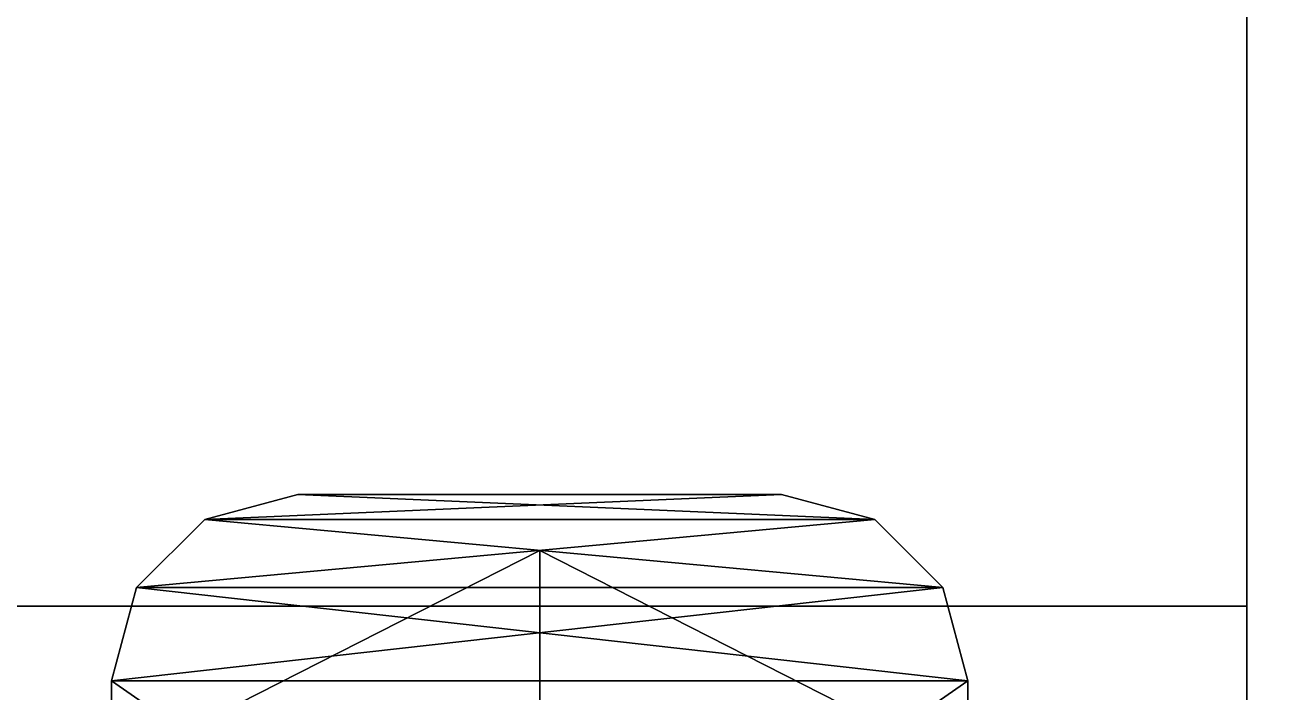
# Model space of a CAD drawing. Extents: x 0 to 4956, y -4930 to 0.
# Drawn here: x 559.17 to 592.65, y -962.31 to -944.38 of the extents above; entities that cross this region are included whole.
import ezdxf

# ---------------------------------------------------------------- set-up
doc = ezdxf.new("R2010")
doc.units = 0
for name, color, linetype in [('LAYER0', 7, 'CONTINUOUS'), ('LAYER151', 7, 'CONTINUOUS'), ('LAYER160', 7, 'CONTINUOUS'), ('LAYER172', 7, 'CONTINUOUS'), ('LAYER174', 7, 'CONTINUOUS'), ('LAYER179', 7, 'CONTINUOUS'), ('LAYER272', 7, 'CONTINUOUS'), ('LAYER277', 7, 'CONTINUOUS'), ('LAYER286', 7, 'CONTINUOUS'), ('LAYER291', 7, 'CONTINUOUS'), ('LAYER300', 7, 'CONTINUOUS'), ('LAYER305', 7, 'CONTINUOUS'), ('LAYER641', 7, 'CONTINUOUS'), ('LAYER642', 7, 'CONTINUOUS')]:
    doc.layers.add(name, color=color, linetype=linetype)

msp = doc.modelspace()

# ---------------------------------------------------------------- linework, layer by layer
at = {"layer": 'LAYER0', "invisible_edges": 1}
for points in [[(4956, 0), (0, -4930), (0, 0), (4956, 0)], [(4956, -4930, 5), (0, 0, 5), (0, -4930, 5), (4956, -4930, 5)], [(0, 0, 5), (4956, -4930, 5), (4956, 0, 5), (0, 0, 5)], [(0, -4930), (4956, 0), (4956, -4930), (0, -4930)]]:
    msp.add_3dface(points, dxfattribs=at)
at = {"layer": 'LAYER151', "invisible_edges": 1}
for points in [[(120, -588, 85), (670, -978, 85), (120, -978, 85), (120, -588, 85)], [(670, -978, 85), (120, -588, 85), (670, -588, 85), (670, -978, 85)], [(670, -588, 103), (120, -978, 103), (670, -978, 103), (670, -588, 103)], [(120, -978, 103), (670, -588, 103), (120, -588, 103), (120, -978, 103)]]:
    msp.add_3dface(points, dxfattribs=at)
at = {"layer": 'LAYER160', "invisible_edges": 1}
for points in [[(120, -978, 2544), (670, -588, 2544), (120, -588, 2544), (120, -978, 2544)], [(670, -588, 2544), (120, -978, 2544), (670, -978, 2544), (670, -588, 2544)], [(670, -978, 2526), (120, -588, 2526), (670, -588, 2526), (670, -978, 2526)], [(120, -588, 2526), (670, -978, 2526), (120, -978, 2526), (120, -588, 2526)]]:
    msp.add_3dface(points, dxfattribs=at)
at = {"layer": 'LAYER172', "invisible_edges": 1}
for points in [[(144.6, -978, 1989), (610, -588, 1989), (144.6, -588, 1989), (144.6, -978, 1989)], [(610, -588, 1989), (144.6, -978, 1989), (610, -978, 1989), (610, -588, 1989)], [(610, -978, 1971), (144.6, -588, 1971), (610, -588, 1971), (610, -978, 1971)], [(144.6, -588, 1971), (610, -978, 1971), (144.6, -978, 1971), (144.6, -588, 1971)]]:
    msp.add_3dface(points, dxfattribs=at)
at = {"layer": 'LAYER174', "invisible_edges": 1}
for points in [[(144.6, -978, 871), (610, -588, 871), (144.6, -588, 871), (144.6, -978, 871)], [(610, -588, 871), (144.6, -978, 871), (610, -978, 871), (610, -588, 871)], [(610, -978, 853), (144.6, -588, 853), (610, -588, 853), (610, -978, 853)], [(144.6, -588, 853), (610, -978, 853), (144.6, -978, 853), (144.6, -588, 853)]]:
    msp.add_3dface(points, dxfattribs=at)
at = {"layer": 'LAYER179'}
for points in [[(566.5, -957, 851.01), (564, -957.6699, 853), (566.5, -957, 853), (566.5, -957, 851.01)], [(564, -957.6699, 851.01), (564, -957.6699, 853), (566.5, -957, 851.01), (564, -957.6699, 851.01)], [(579.5, -957, 851.01), (564, -957.6699, 851.01), (566.5, -957, 851.01), (579.5, -957, 851.01)], [(582, -957.6699, 851.01), (564, -957.6699, 851.01), (579.5, -957, 851.01), (582, -957.6699, 851.01)], [(564, -957.6699, 853), (582, -957.6699, 853), (566.5, -957, 853), (564, -957.6699, 853)], [(579.5, -957, 851.01), (564, -957.6699, 851.01), (582, -957.6699, 851.01), (579.5, -957, 851.01)], [(566.5, -957, 851.01), (564, -957.6699, 851.01), (579.5, -957, 851.01), (566.5, -957, 851.01)], [(579.5, -957, 853), (564, -957.6699, 853), (582, -957.6699, 853), (579.5, -957, 853)], [(566.5, -957, 853), (564, -957.6699, 853), (579.5, -957, 853), (566.5, -957, 853)], [(564, -957.6699, 851.01), (566.5, -957, 853), (566.5, -957, 851.01), (564, -957.6699, 851.01)], [(564, -957.6699, 853), (566.5, -957, 853), (564, -957.6699, 851.01), (564, -957.6699, 853)], [(566.5, -957, 853), (579.5, -957, 851.01), (579.5, -957, 853), (566.5, -957, 853)], [(566.5, -957, 851.01), (579.5, -957, 851.01), (566.5, -957, 853), (566.5, -957, 851.01)], [(566.5, -957, 851.01), (579.5, -957, 853), (579.5, -957, 851.01), (566.5, -957, 851.01)], [(566.5, -957, 853), (579.5, -957, 853), (566.5, -957, 851.01), (566.5, -957, 853)], [(566.5, -957, 853), (582, -957.6699, 853), (579.5, -957, 853), (566.5, -957, 853)], [(579.5, -957, 853), (582, -957.6699, 851.01), (579.5, -957, 851.01), (579.5, -957, 853)], [(582, -957.6699, 853), (582, -957.6699, 851.01), (579.5, -957, 853), (582, -957.6699, 853)], [(582, -957.6699, 851.01), (579.5, -957, 853), (579.5, -957, 851.01), (582, -957.6699, 851.01)], [(582, -957.6699, 853), (579.5, -957, 853), (582, -957.6699, 851.01), (582, -957.6699, 853)], [(564, -957.6699, 851.01), (562.1699, -959.5, 853), (564, -957.6699, 853), (564, -957.6699, 851.01)], [(562.1699, -959.5, 851.01), (562.1699, -959.5, 853), (564, -957.6699, 851.01), (562.1699, -959.5, 851.01)], [(582, -957.6699, 851.01), (562.1699, -959.5, 851.01), (564, -957.6699, 851.01), (582, -957.6699, 851.01)], [(583.8301, -959.5, 851.01), (562.1699, -959.5, 851.01), (582, -957.6699, 851.01), (583.8301, -959.5, 851.01)], [(562.1699, -959.5, 853), (583.8301, -959.5, 853), (564, -957.6699, 853), (562.1699, -959.5, 853)], [(582, -957.6699, 851.01), (562.1699, -959.5, 851.01), (583.8301, -959.5, 851.01), (582, -957.6699, 851.01)], [(564, -957.6699, 851.01), (562.1699, -959.5, 851.01), (582, -957.6699, 851.01), (564, -957.6699, 851.01)], [(582, -957.6699, 853), (562.1699, -959.5, 853), (583.8301, -959.5, 853), (582, -957.6699, 853)], [(564, -957.6699, 853), (562.1699, -959.5, 853), (582, -957.6699, 853), (564, -957.6699, 853)], [(562.1699, -959.5, 851.01), (564, -957.6699, 853), (564, -957.6699, 851.01), (562.1699, -959.5, 851.01)], [(562.1699, -959.5, 853), (564, -957.6699, 853), (562.1699, -959.5, 851.01), (562.1699, -959.5, 853)], [(564, -957.6699, 853), (583.8301, -959.5, 853), (582, -957.6699, 853), (564, -957.6699, 853)], [(582, -957.6699, 853), (583.8301, -959.5, 851.01), (582, -957.6699, 851.01), (582, -957.6699, 853)], [(583.8301, -959.5, 853), (583.8301, -959.5, 851.01), (582, -957.6699, 853), (583.8301, -959.5, 853)], [(583.8301, -959.5, 851.01), (582, -957.6699, 853), (582, -957.6699, 851.01), (583.8301, -959.5, 851.01)], [(583.8301, -959.5, 853), (582, -957.6699, 853), (583.8301, -959.5, 851.01), (583.8301, -959.5, 853)], [(564.9165, -962.613, 867), (573, -965, 867), (573, -958.5, 867), (564.9165, -962.613, 867)], [(573, -958.5, 853), (564.9165, -962.613, 867), (573, -958.5, 867), (573, -958.5, 853)], [(564.9165, -962.613, 853), (564.9165, -962.613, 867), (573, -958.5, 853), (564.9165, -962.613, 853)], [(573, -958.5, 853), (564.9165, -962.613, 867), (564.9165, -962.613, 853), (573, -958.5, 853)], [(573, -958.5, 867), (564.9165, -962.613, 867), (573, -958.5, 853), (573, -958.5, 867)], [(564.9165, -962.613, 867), (573, -958.5, 867), (573, -965, 867), (564.9165, -962.613, 867)], [(573, -965, 867), (581.0835, -962.613, 867), (573, -958.5, 867), (573, -965, 867)], [(573, -958.5, 867), (581.0835, -962.613, 853), (573, -958.5, 853), (573, -958.5, 867)], [(581.0835, -962.613, 867), (581.0835, -962.613, 853), (573, -958.5, 867), (581.0835, -962.613, 867)], [(581.0835, -962.613, 853), (573, -958.5, 867), (573, -958.5, 853), (581.0835, -962.613, 853)], [(581.0835, -962.613, 867), (573, -958.5, 867), (581.0835, -962.613, 853), (581.0835, -962.613, 867)], [(581.0835, -962.613, 867), (573, -958.5, 867), (573, -965, 867), (581.0835, -962.613, 867)], [(562.1699, -959.5, 851.01), (561.5, -962, 853), (562.1699, -959.5, 853), (562.1699, -959.5, 851.01)], [(561.5, -962, 851.01), (561.5, -962, 853), (562.1699, -959.5, 851.01), (561.5, -962, 851.01)], [(561.5, -962, 851.01), (562.1699, -959.5, 851.01), (584.5, -962, 851.01), (561.5, -962, 851.01)], [(561.5, -962, 853), (584.5, -962, 853), (562.1699, -959.5, 853), (561.5, -962, 853)], [(583.8301, -959.5, 851.01), (561.5, -962, 851.01), (584.5, -962, 851.01), (583.8301, -959.5, 851.01)], [(562.1699, -959.5, 851.01), (561.5, -962, 851.01), (583.8301, -959.5, 851.01), (562.1699, -959.5, 851.01)], [(583.8301, -959.5, 853), (561.5, -962, 853), (584.5, -962, 853), (583.8301, -959.5, 853)], [(562.1699, -959.5, 853), (561.5, -962, 853), (583.8301, -959.5, 853), (562.1699, -959.5, 853)], [(561.5, -962, 851.01), (562.1699, -959.5, 853), (562.1699, -959.5, 851.01), (561.5, -962, 851.01)], [(561.5, -962, 853), (562.1699, -959.5, 853), (561.5, -962, 851.01), (561.5, -962, 853)], [(584.5, -962, 851.01), (562.1699, -959.5, 851.01), (583.8301, -959.5, 851.01), (584.5, -962, 851.01)], [(562.1699, -959.5, 853), (584.5, -962, 853), (583.8301, -959.5, 853), (562.1699, -959.5, 853)], [(583.8301, -959.5, 853), (584.5, -962, 851.01), (583.8301, -959.5, 851.01), (583.8301, -959.5, 853)], [(584.5, -962, 853), (584.5, -962, 851.01), (583.8301, -959.5, 853), (584.5, -962, 853)], [(584.5, -962, 851.01), (583.8301, -959.5, 853), (583.8301, -959.5, 851.01), (584.5, -962, 851.01)], [(584.5, -962, 853), (583.8301, -959.5, 853), (584.5, -962, 851.01), (584.5, -962, 853)], [(561.5, -978, 851.01), (584.5, -962, 851.01), (584.5, -978, 851.01), (561.5, -978, 851.01)], [(561.5, -962, 851.01), (584.5, -962, 851.01), (561.5, -978, 851.01), (561.5, -962, 851.01)], [(561.5, -978, 853), (584.5, -962, 853), (584.5, -978, 853), (561.5, -978, 853)], [(561.5, -962, 853), (584.5, -962, 853), (561.5, -978, 853), (561.5, -962, 853)], [(561.5, -962, 853), (561.5, -978, 851.01), (561.5, -962, 851.01), (561.5, -962, 853)], [(561.5, -978, 853), (561.5, -978, 851.01), (561.5, -962, 853), (561.5, -978, 853)], [(584.5, -962, 851.01), (561.5, -978, 851.01), (561.5, -962, 851.01), (584.5, -962, 851.01)], [(584.5, -978, 851.01), (561.5, -978, 851.01), (584.5, -962, 851.01), (584.5, -978, 851.01)], [(561.5, -978, 851.01), (561.5, -962, 853), (561.5, -962, 851.01), (561.5, -978, 851.01)], [(561.5, -978, 853), (561.5, -962, 853), (561.5, -978, 851.01), (561.5, -978, 853)], [(561.5, -962, 853), (584.5, -978, 853), (584.5, -962, 853), (561.5, -962, 853)], [(561.5, -978, 853), (584.5, -978, 853), (561.5, -962, 853), (561.5, -978, 853)], [(584.5, -962, 851.01), (584.5, -978, 853), (584.5, -978, 851.01), (584.5, -962, 851.01)], [(584.5, -962, 853), (584.5, -978, 853), (584.5, -962, 851.01), (584.5, -962, 853)], [(584.5, -978, 853), (584.5, -962, 851.01), (584.5, -962, 853), (584.5, -978, 853)], [(584.5, -978, 851.01), (584.5, -962, 851.01), (584.5, -978, 853), (584.5, -978, 851.01)]]:
    msp.add_3dface(points, dxfattribs=at)
at = {"layer": 'LAYER272', "invisible_edges": 1}
for points in [[(144.6, -978, 487), (610, -588, 487), (144.6, -588, 487), (144.6, -978, 487)], [(610, -588, 487), (144.6, -978, 487), (610, -978, 487), (610, -588, 487)], [(610, -978, 469), (144.6, -588, 469), (610, -588, 469), (610, -978, 469)], [(144.6, -588, 469), (610, -978, 469), (144.6, -978, 469), (144.6, -588, 469)]]:
    msp.add_3dface(points, dxfattribs=at)
at = {"layer": 'LAYER277'}
for points in [[(566.5, -957, 467.01), (564, -957.6699, 469), (566.5, -957, 469), (566.5, -957, 467.01)], [(564, -957.6699, 467.01), (564, -957.6699, 469), (566.5, -957, 467.01), (564, -957.6699, 467.01)], [(579.5, -957, 467.01), (564, -957.6699, 467.01), (566.5, -957, 467.01), (579.5, -957, 467.01)], [(582, -957.6699, 467.01), (564, -957.6699, 467.01), (579.5, -957, 467.01), (582, -957.6699, 467.01)], [(564, -957.6699, 469), (582, -957.6699, 469), (566.5, -957, 469), (564, -957.6699, 469)], [(579.5, -957, 467.01), (564, -957.6699, 467.01), (582, -957.6699, 467.01), (579.5, -957, 467.01)], [(566.5, -957, 467.01), (564, -957.6699, 467.01), (579.5, -957, 467.01), (566.5, -957, 467.01)], [(579.5, -957, 469), (564, -957.6699, 469), (582, -957.6699, 469), (579.5, -957, 469)], [(566.5, -957, 469), (564, -957.6699, 469), (579.5, -957, 469), (566.5, -957, 469)], [(564, -957.6699, 467.01), (566.5, -957, 469), (566.5, -957, 467.01), (564, -957.6699, 467.01)], [(564, -957.6699, 469), (566.5, -957, 469), (564, -957.6699, 467.01), (564, -957.6699, 469)], [(566.5, -957, 469), (579.5, -957, 467.01), (579.5, -957, 469), (566.5, -957, 469)], [(566.5, -957, 467.01), (579.5, -957, 467.01), (566.5, -957, 469), (566.5, -957, 467.01)], [(566.5, -957, 467.01), (579.5, -957, 469), (579.5, -957, 467.01), (566.5, -957, 467.01)], [(566.5, -957, 469), (579.5, -957, 469), (566.5, -957, 467.01), (566.5, -957, 469)], [(566.5, -957, 469), (582, -957.6699, 469), (579.5, -957, 469), (566.5, -957, 469)], [(579.5, -957, 469), (582, -957.6699, 467.01), (579.5, -957, 467.01), (579.5, -957, 469)], [(582, -957.6699, 469), (582, -957.6699, 467.01), (579.5, -957, 469), (582, -957.6699, 469)], [(582, -957.6699, 467.01), (579.5, -957, 469), (579.5, -957, 467.01), (582, -957.6699, 467.01)], [(582, -957.6699, 469), (579.5, -957, 469), (582, -957.6699, 467.01), (582, -957.6699, 469)], [(564, -957.6699, 467.01), (562.1699, -959.5, 469), (564, -957.6699, 469), (564, -957.6699, 467.01)], [(562.1699, -959.5, 467.01), (562.1699, -959.5, 469), (564, -957.6699, 467.01), (562.1699, -959.5, 467.01)], [(582, -957.6699, 467.01), (562.1699, -959.5, 467.01), (564, -957.6699, 467.01), (582, -957.6699, 467.01)], [(583.8301, -959.5, 467.01), (562.1699, -959.5, 467.01), (582, -957.6699, 467.01), (583.8301, -959.5, 467.01)], [(562.1699, -959.5, 469), (583.8301, -959.5, 469), (564, -957.6699, 469), (562.1699, -959.5, 469)], [(582, -957.6699, 467.01), (562.1699, -959.5, 467.01), (583.8301, -959.5, 467.01), (582, -957.6699, 467.01)], [(564, -957.6699, 467.01), (562.1699, -959.5, 467.01), (582, -957.6699, 467.01), (564, -957.6699, 467.01)], [(582, -957.6699, 469), (562.1699, -959.5, 469), (583.8301, -959.5, 469), (582, -957.6699, 469)], [(564, -957.6699, 469), (562.1699, -959.5, 469), (582, -957.6699, 469), (564, -957.6699, 469)], [(562.1699, -959.5, 467.01), (564, -957.6699, 469), (564, -957.6699, 467.01), (562.1699, -959.5, 467.01)], [(562.1699, -959.5, 469), (564, -957.6699, 469), (562.1699, -959.5, 467.01), (562.1699, -959.5, 469)], [(564, -957.6699, 469), (583.8301, -959.5, 469), (582, -957.6699, 469), (564, -957.6699, 469)], [(582, -957.6699, 469), (583.8301, -959.5, 467.01), (582, -957.6699, 467.01), (582, -957.6699, 469)], [(583.8301, -959.5, 469), (583.8301, -959.5, 467.01), (582, -957.6699, 469), (583.8301, -959.5, 469)], [(583.8301, -959.5, 467.01), (582, -957.6699, 469), (582, -957.6699, 467.01), (583.8301, -959.5, 467.01)], [(583.8301, -959.5, 469), (582, -957.6699, 469), (583.8301, -959.5, 467.01), (583.8301, -959.5, 469)], [(564.9165, -962.613, 483), (573, -965, 483), (573, -958.5, 483), (564.9165, -962.613, 483)], [(573, -958.5, 469), (564.9165, -962.613, 483), (573, -958.5, 483), (573, -958.5, 469)], [(564.9165, -962.613, 469), (564.9165, -962.613, 483), (573, -958.5, 469), (564.9165, -962.613, 469)], [(573, -958.5, 469), (564.9165, -962.613, 483), (564.9165, -962.613, 469), (573, -958.5, 469)], [(573, -958.5, 483), (564.9165, -962.613, 483), (573, -958.5, 469), (573, -958.5, 483)], [(564.9165, -962.613, 483), (573, -958.5, 483), (573, -965, 483), (564.9165, -962.613, 483)], [(573, -965, 483), (581.0835, -962.613, 483), (573, -958.5, 483), (573, -965, 483)], [(573, -958.5, 483), (581.0835, -962.613, 469), (573, -958.5, 469), (573, -958.5, 483)], [(581.0835, -962.613, 483), (581.0835, -962.613, 469), (573, -958.5, 483), (581.0835, -962.613, 483)], [(581.0835, -962.613, 469), (573, -958.5, 483), (573, -958.5, 469), (581.0835, -962.613, 469)], [(581.0835, -962.613, 483), (573, -958.5, 483), (581.0835, -962.613, 469), (581.0835, -962.613, 483)], [(581.0835, -962.613, 483), (573, -958.5, 483), (573, -965, 483), (581.0835, -962.613, 483)], [(562.1699, -959.5, 467.01), (561.5, -962, 469), (562.1699, -959.5, 469), (562.1699, -959.5, 467.01)], [(561.5, -962, 467.01), (561.5, -962, 469), (562.1699, -959.5, 467.01), (561.5, -962, 467.01)], [(561.5, -962, 467.01), (562.1699, -959.5, 467.01), (584.5, -962, 467.01), (561.5, -962, 467.01)], [(561.5, -962, 469), (584.5, -962, 469), (562.1699, -959.5, 469), (561.5, -962, 469)], [(583.8301, -959.5, 467.01), (561.5, -962, 467.01), (584.5, -962, 467.01), (583.8301, -959.5, 467.01)], [(562.1699, -959.5, 467.01), (561.5, -962, 467.01), (583.8301, -959.5, 467.01), (562.1699, -959.5, 467.01)], [(583.8301, -959.5, 469), (561.5, -962, 469), (584.5, -962, 469), (583.8301, -959.5, 469)], [(562.1699, -959.5, 469), (561.5, -962, 469), (583.8301, -959.5, 469), (562.1699, -959.5, 469)], [(561.5, -962, 467.01), (562.1699, -959.5, 469), (562.1699, -959.5, 467.01), (561.5, -962, 467.01)], [(561.5, -962, 469), (562.1699, -959.5, 469), (561.5, -962, 467.01), (561.5, -962, 469)], [(584.5, -962, 467.01), (562.1699, -959.5, 467.01), (583.8301, -959.5, 467.01), (584.5, -962, 467.01)], [(562.1699, -959.5, 469), (584.5, -962, 469), (583.8301, -959.5, 469), (562.1699, -959.5, 469)], [(583.8301, -959.5, 469), (584.5, -962, 467.01), (583.8301, -959.5, 467.01), (583.8301, -959.5, 469)], [(584.5, -962, 469), (584.5, -962, 467.01), (583.8301, -959.5, 469), (584.5, -962, 469)], [(584.5, -962, 467.01), (583.8301, -959.5, 469), (583.8301, -959.5, 467.01), (584.5, -962, 467.01)], [(584.5, -962, 469), (583.8301, -959.5, 469), (584.5, -962, 467.01), (584.5, -962, 469)], [(561.5, -978, 467.01), (584.5, -962, 467.01), (584.5, -978, 467.01), (561.5, -978, 467.01)], [(561.5, -962, 467.01), (584.5, -962, 467.01), (561.5, -978, 467.01), (561.5, -962, 467.01)], [(561.5, -978, 469), (584.5, -962, 469), (584.5, -978, 469), (561.5, -978, 469)], [(561.5, -962, 469), (584.5, -962, 469), (561.5, -978, 469), (561.5, -962, 469)], [(561.5, -962, 469), (561.5, -978, 467.01), (561.5, -962, 467.01), (561.5, -962, 469)], [(561.5, -978, 469), (561.5, -978, 467.01), (561.5, -962, 469), (561.5, -978, 469)], [(584.5, -962, 467.01), (561.5, -978, 467.01), (561.5, -962, 467.01), (584.5, -962, 467.01)], [(584.5, -978, 467.01), (561.5, -978, 467.01), (584.5, -962, 467.01), (584.5, -978, 467.01)], [(561.5, -978, 467.01), (561.5, -962, 469), (561.5, -962, 467.01), (561.5, -978, 467.01)], [(561.5, -978, 469), (561.5, -962, 469), (561.5, -978, 467.01), (561.5, -978, 469)], [(561.5, -962, 469), (584.5, -978, 469), (584.5, -962, 469), (561.5, -962, 469)], [(561.5, -978, 469), (584.5, -978, 469), (561.5, -962, 469), (561.5, -978, 469)], [(584.5, -962, 467.01), (584.5, -978, 469), (584.5, -978, 467.01), (584.5, -962, 467.01)], [(584.5, -962, 469), (584.5, -978, 469), (584.5, -962, 467.01), (584.5, -962, 469)], [(584.5, -978, 469), (584.5, -962, 467.01), (584.5, -962, 469), (584.5, -978, 469)], [(584.5, -978, 467.01), (584.5, -962, 467.01), (584.5, -978, 469), (584.5, -978, 467.01)]]:
    msp.add_3dface(points, dxfattribs=at)
at = {"layer": 'LAYER286', "invisible_edges": 1}
for points in [[(144.6, -978, 1245), (610, -588, 1245), (144.6, -588, 1245), (144.6, -978, 1245)], [(610, -588, 1245), (144.6, -978, 1245), (610, -978, 1245), (610, -588, 1245)], [(610, -978, 1227), (144.6, -588, 1227), (610, -588, 1227), (610, -978, 1227)], [(144.6, -588, 1227), (610, -978, 1227), (144.6, -978, 1227), (144.6, -588, 1227)]]:
    msp.add_3dface(points, dxfattribs=at)
at = {"layer": 'LAYER291'}
for points in [[(566.5, -957, 1225.01), (564, -957.6699, 1227), (566.5, -957, 1227), (566.5, -957, 1225.01)], [(564, -957.6699, 1225.01), (564, -957.6699, 1227), (566.5, -957, 1225.01), (564, -957.6699, 1225.01)], [(579.5, -957, 1225.01), (564, -957.6699, 1225.01), (566.5, -957, 1225.01), (579.5, -957, 1225.01)], [(582, -957.6699, 1225.01), (564, -957.6699, 1225.01), (579.5, -957, 1225.01), (582, -957.6699, 1225.01)], [(564, -957.6699, 1227), (582, -957.6699, 1227), (566.5, -957, 1227), (564, -957.6699, 1227)], [(579.5, -957, 1225.01), (564, -957.6699, 1225.01), (582, -957.6699, 1225.01), (579.5, -957, 1225.01)], [(566.5, -957, 1225.01), (564, -957.6699, 1225.01), (579.5, -957, 1225.01), (566.5, -957, 1225.01)], [(579.5, -957, 1227), (564, -957.6699, 1227), (582, -957.6699, 1227), (579.5, -957, 1227)], [(566.5, -957, 1227), (564, -957.6699, 1227), (579.5, -957, 1227), (566.5, -957, 1227)], [(564, -957.6699, 1225.01), (566.5, -957, 1227), (566.5, -957, 1225.01), (564, -957.6699, 1225.01)], [(564, -957.6699, 1227), (566.5, -957, 1227), (564, -957.6699, 1225.01), (564, -957.6699, 1227)], [(566.5, -957, 1227), (579.5, -957, 1225.01), (579.5, -957, 1227), (566.5, -957, 1227)], [(566.5, -957, 1225.01), (579.5, -957, 1225.01), (566.5, -957, 1227), (566.5, -957, 1225.01)], [(566.5, -957, 1225.01), (579.5, -957, 1227), (579.5, -957, 1225.01), (566.5, -957, 1225.01)], [(566.5, -957, 1227), (579.5, -957, 1227), (566.5, -957, 1225.01), (566.5, -957, 1227)], [(566.5, -957, 1227), (582, -957.6699, 1227), (579.5, -957, 1227), (566.5, -957, 1227)], [(579.5, -957, 1227), (582, -957.6699, 1225.01), (579.5, -957, 1225.01), (579.5, -957, 1227)], [(582, -957.6699, 1227), (582, -957.6699, 1225.01), (579.5, -957, 1227), (582, -957.6699, 1227)], [(582, -957.6699, 1225.01), (579.5, -957, 1227), (579.5, -957, 1225.01), (582, -957.6699, 1225.01)], [(582, -957.6699, 1227), (579.5, -957, 1227), (582, -957.6699, 1225.01), (582, -957.6699, 1227)], [(564, -957.6699, 1225.01), (562.1699, -959.5, 1227), (564, -957.6699, 1227), (564, -957.6699, 1225.01)], [(562.1699, -959.5, 1225.01), (562.1699, -959.5, 1227), (564, -957.6699, 1225.01), (562.1699, -959.5, 1225.01)], [(582, -957.6699, 1225.01), (562.1699, -959.5, 1225.01), (564, -957.6699, 1225.01), (582, -957.6699, 1225.01)], [(583.8301, -959.5, 1225.01), (562.1699, -959.5, 1225.01), (582, -957.6699, 1225.01), (583.8301, -959.5, 1225.01)], [(562.1699, -959.5, 1227), (583.8301, -959.5, 1227), (564, -957.6699, 1227), (562.1699, -959.5, 1227)], [(582, -957.6699, 1225.01), (562.1699, -959.5, 1225.01), (583.8301, -959.5, 1225.01), (582, -957.6699, 1225.01)], [(564, -957.6699, 1225.01), (562.1699, -959.5, 1225.01), (582, -957.6699, 1225.01), (564, -957.6699, 1225.01)], [(582, -957.6699, 1227), (562.1699, -959.5, 1227), (583.8301, -959.5, 1227), (582, -957.6699, 1227)], [(564, -957.6699, 1227), (562.1699, -959.5, 1227), (582, -957.6699, 1227), (564, -957.6699, 1227)], [(562.1699, -959.5, 1225.01), (564, -957.6699, 1227), (564, -957.6699, 1225.01), (562.1699, -959.5, 1225.01)], [(562.1699, -959.5, 1227), (564, -957.6699, 1227), (562.1699, -959.5, 1225.01), (562.1699, -959.5, 1227)], [(564, -957.6699, 1227), (583.8301, -959.5, 1227), (582, -957.6699, 1227), (564, -957.6699, 1227)], [(582, -957.6699, 1227), (583.8301, -959.5, 1225.01), (582, -957.6699, 1225.01), (582, -957.6699, 1227)], [(583.8301, -959.5, 1227), (583.8301, -959.5, 1225.01), (582, -957.6699, 1227), (583.8301, -959.5, 1227)], [(583.8301, -959.5, 1225.01), (582, -957.6699, 1227), (582, -957.6699, 1225.01), (583.8301, -959.5, 1225.01)], [(583.8301, -959.5, 1227), (582, -957.6699, 1227), (583.8301, -959.5, 1225.01), (583.8301, -959.5, 1227)], [(564.9165, -962.613, 1241), (573, -965, 1241), (573, -958.5, 1241), (564.9165, -962.613, 1241)], [(573, -958.5, 1227), (564.9165, -962.613, 1241), (573, -958.5, 1241), (573, -958.5, 1227)], [(564.9165, -962.613, 1227), (564.9165, -962.613, 1241), (573, -958.5, 1227), (564.9165, -962.613, 1227)], [(573, -958.5, 1227), (564.9165, -962.613, 1241), (564.9165, -962.613, 1227), (573, -958.5, 1227)], [(573, -958.5, 1241), (564.9165, -962.613, 1241), (573, -958.5, 1227), (573, -958.5, 1241)], [(564.9165, -962.613, 1241), (573, -958.5, 1241), (573, -965, 1241), (564.9165, -962.613, 1241)], [(573, -965, 1241), (581.0835, -962.613, 1241), (573, -958.5, 1241), (573, -965, 1241)], [(573, -958.5, 1241), (581.0835, -962.613, 1227), (573, -958.5, 1227), (573, -958.5, 1241)], [(581.0835, -962.613, 1241), (581.0835, -962.613, 1227), (573, -958.5, 1241), (581.0835, -962.613, 1241)], [(581.0835, -962.613, 1227), (573, -958.5, 1241), (573, -958.5, 1227), (581.0835, -962.613, 1227)], [(581.0835, -962.613, 1241), (573, -958.5, 1241), (581.0835, -962.613, 1227), (581.0835, -962.613, 1241)], [(581.0835, -962.613, 1241), (573, -958.5, 1241), (573, -965, 1241), (581.0835, -962.613, 1241)], [(562.1699, -959.5, 1225.01), (561.5, -962, 1227), (562.1699, -959.5, 1227), (562.1699, -959.5, 1225.01)], [(561.5, -962, 1225.01), (561.5, -962, 1227), (562.1699, -959.5, 1225.01), (561.5, -962, 1225.01)], [(561.5, -962, 1225.01), (562.1699, -959.5, 1225.01), (584.5, -962, 1225.01), (561.5, -962, 1225.01)], [(561.5, -962, 1227), (584.5, -962, 1227), (562.1699, -959.5, 1227), (561.5, -962, 1227)], [(583.8301, -959.5, 1225.01), (561.5, -962, 1225.01), (584.5, -962, 1225.01), (583.8301, -959.5, 1225.01)], [(562.1699, -959.5, 1225.01), (561.5, -962, 1225.01), (583.8301, -959.5, 1225.01), (562.1699, -959.5, 1225.01)], [(583.8301, -959.5, 1227), (561.5, -962, 1227), (584.5, -962, 1227), (583.8301, -959.5, 1227)], [(562.1699, -959.5, 1227), (561.5, -962, 1227), (583.8301, -959.5, 1227), (562.1699, -959.5, 1227)], [(561.5, -962, 1225.01), (562.1699, -959.5, 1227), (562.1699, -959.5, 1225.01), (561.5, -962, 1225.01)], [(561.5, -962, 1227), (562.1699, -959.5, 1227), (561.5, -962, 1225.01), (561.5, -962, 1227)], [(584.5, -962, 1225.01), (562.1699, -959.5, 1225.01), (583.8301, -959.5, 1225.01), (584.5, -962, 1225.01)], [(562.1699, -959.5, 1227), (584.5, -962, 1227), (583.8301, -959.5, 1227), (562.1699, -959.5, 1227)], [(583.8301, -959.5, 1227), (584.5, -962, 1225.01), (583.8301, -959.5, 1225.01), (583.8301, -959.5, 1227)], [(584.5, -962, 1227), (584.5, -962, 1225.01), (583.8301, -959.5, 1227), (584.5, -962, 1227)], [(584.5, -962, 1225.01), (583.8301, -959.5, 1227), (583.8301, -959.5, 1225.01), (584.5, -962, 1225.01)], [(584.5, -962, 1227), (583.8301, -959.5, 1227), (584.5, -962, 1225.01), (584.5, -962, 1227)], [(561.5, -978, 1225.01), (584.5, -962, 1225.01), (584.5, -978, 1225.01), (561.5, -978, 1225.01)], [(561.5, -962, 1225.01), (584.5, -962, 1225.01), (561.5, -978, 1225.01), (561.5, -962, 1225.01)], [(561.5, -978, 1227), (584.5, -962, 1227), (584.5, -978, 1227), (561.5, -978, 1227)], [(561.5, -962, 1227), (584.5, -962, 1227), (561.5, -978, 1227), (561.5, -962, 1227)], [(561.5, -962, 1227), (561.5, -978, 1225.01), (561.5, -962, 1225.01), (561.5, -962, 1227)], [(561.5, -978, 1227), (561.5, -978, 1225.01), (561.5, -962, 1227), (561.5, -978, 1227)], [(584.5, -962, 1225.01), (561.5, -978, 1225.01), (561.5, -962, 1225.01), (584.5, -962, 1225.01)], [(584.5, -978, 1225.01), (561.5, -978, 1225.01), (584.5, -962, 1225.01), (584.5, -978, 1225.01)], [(561.5, -978, 1225.01), (561.5, -962, 1227), (561.5, -962, 1225.01), (561.5, -978, 1225.01)], [(561.5, -978, 1227), (561.5, -962, 1227), (561.5, -978, 1225.01), (561.5, -978, 1227)], [(561.5, -962, 1227), (584.5, -978, 1227), (584.5, -962, 1227), (561.5, -962, 1227)], [(561.5, -978, 1227), (584.5, -978, 1227), (561.5, -962, 1227), (561.5, -978, 1227)], [(584.5, -962, 1225.01), (584.5, -978, 1227), (584.5, -978, 1225.01), (584.5, -962, 1225.01)], [(584.5, -962, 1227), (584.5, -978, 1227), (584.5, -962, 1225.01), (584.5, -962, 1227)], [(584.5, -978, 1227), (584.5, -962, 1225.01), (584.5, -962, 1227), (584.5, -978, 1227)], [(584.5, -978, 1225.01), (584.5, -962, 1225.01), (584.5, -978, 1227), (584.5, -978, 1225.01)]]:
    msp.add_3dface(points, dxfattribs=at)
at = {"layer": 'LAYER300', "invisible_edges": 1}
for points in [[(144.6, -978, 1617), (610, -588, 1617), (144.6, -588, 1617), (144.6, -978, 1617)], [(610, -588, 1617), (144.6, -978, 1617), (610, -978, 1617), (610, -588, 1617)], [(610, -978, 1599), (144.6, -588, 1599), (610, -588, 1599), (610, -978, 1599)], [(144.6, -588, 1599), (610, -978, 1599), (144.6, -978, 1599), (144.6, -588, 1599)]]:
    msp.add_3dface(points, dxfattribs=at)
at = {"layer": 'LAYER305'}
for points in [[(566.5, -957, 1597.01), (564, -957.6699, 1599), (566.5, -957, 1599), (566.5, -957, 1597.01)], [(564, -957.6699, 1597.01), (564, -957.6699, 1599), (566.5, -957, 1597.01), (564, -957.6699, 1597.01)], [(579.5, -957, 1597.01), (564, -957.6699, 1597.01), (566.5, -957, 1597.01), (579.5, -957, 1597.01)], [(582, -957.6699, 1597.01), (564, -957.6699, 1597.01), (579.5, -957, 1597.01), (582, -957.6699, 1597.01)], [(564, -957.6699, 1599), (582, -957.6699, 1599), (566.5, -957, 1599), (564, -957.6699, 1599)], [(579.5, -957, 1597.01), (564, -957.6699, 1597.01), (582, -957.6699, 1597.01), (579.5, -957, 1597.01)], [(566.5, -957, 1597.01), (564, -957.6699, 1597.01), (579.5, -957, 1597.01), (566.5, -957, 1597.01)], [(579.5, -957, 1599), (564, -957.6699, 1599), (582, -957.6699, 1599), (579.5, -957, 1599)], [(566.5, -957, 1599), (564, -957.6699, 1599), (579.5, -957, 1599), (566.5, -957, 1599)], [(564, -957.6699, 1597.01), (566.5, -957, 1599), (566.5, -957, 1597.01), (564, -957.6699, 1597.01)], [(564, -957.6699, 1599), (566.5, -957, 1599), (564, -957.6699, 1597.01), (564, -957.6699, 1599)], [(566.5, -957, 1599), (579.5, -957, 1597.01), (579.5, -957, 1599), (566.5, -957, 1599)], [(566.5, -957, 1597.01), (579.5, -957, 1597.01), (566.5, -957, 1599), (566.5, -957, 1597.01)], [(566.5, -957, 1597.01), (579.5, -957, 1599), (579.5, -957, 1597.01), (566.5, -957, 1597.01)], [(566.5, -957, 1599), (579.5, -957, 1599), (566.5, -957, 1597.01), (566.5, -957, 1599)], [(566.5, -957, 1599), (582, -957.6699, 1599), (579.5, -957, 1599), (566.5, -957, 1599)], [(579.5, -957, 1599), (582, -957.6699, 1597.01), (579.5, -957, 1597.01), (579.5, -957, 1599)], [(582, -957.6699, 1599), (582, -957.6699, 1597.01), (579.5, -957, 1599), (582, -957.6699, 1599)], [(582, -957.6699, 1597.01), (579.5, -957, 1599), (579.5, -957, 1597.01), (582, -957.6699, 1597.01)], [(582, -957.6699, 1599), (579.5, -957, 1599), (582, -957.6699, 1597.01), (582, -957.6699, 1599)], [(564, -957.6699, 1597.01), (562.1699, -959.5, 1599), (564, -957.6699, 1599), (564, -957.6699, 1597.01)], [(562.1699, -959.5, 1597.01), (562.1699, -959.5, 1599), (564, -957.6699, 1597.01), (562.1699, -959.5, 1597.01)], [(582, -957.6699, 1597.01), (562.1699, -959.5, 1597.01), (564, -957.6699, 1597.01), (582, -957.6699, 1597.01)], [(583.8301, -959.5, 1597.01), (562.1699, -959.5, 1597.01), (582, -957.6699, 1597.01), (583.8301, -959.5, 1597.01)], [(562.1699, -959.5, 1599), (583.8301, -959.5, 1599), (564, -957.6699, 1599), (562.1699, -959.5, 1599)], [(582, -957.6699, 1597.01), (562.1699, -959.5, 1597.01), (583.8301, -959.5, 1597.01), (582, -957.6699, 1597.01)], [(564, -957.6699, 1597.01), (562.1699, -959.5, 1597.01), (582, -957.6699, 1597.01), (564, -957.6699, 1597.01)], [(582, -957.6699, 1599), (562.1699, -959.5, 1599), (583.8301, -959.5, 1599), (582, -957.6699, 1599)], [(564, -957.6699, 1599), (562.1699, -959.5, 1599), (582, -957.6699, 1599), (564, -957.6699, 1599)], [(562.1699, -959.5, 1597.01), (564, -957.6699, 1599), (564, -957.6699, 1597.01), (562.1699, -959.5, 1597.01)], [(562.1699, -959.5, 1599), (564, -957.6699, 1599), (562.1699, -959.5, 1597.01), (562.1699, -959.5, 1599)], [(564, -957.6699, 1599), (583.8301, -959.5, 1599), (582, -957.6699, 1599), (564, -957.6699, 1599)], [(582, -957.6699, 1599), (583.8301, -959.5, 1597.01), (582, -957.6699, 1597.01), (582, -957.6699, 1599)], [(583.8301, -959.5, 1599), (583.8301, -959.5, 1597.01), (582, -957.6699, 1599), (583.8301, -959.5, 1599)], [(583.8301, -959.5, 1597.01), (582, -957.6699, 1599), (582, -957.6699, 1597.01), (583.8301, -959.5, 1597.01)], [(583.8301, -959.5, 1599), (582, -957.6699, 1599), (583.8301, -959.5, 1597.01), (583.8301, -959.5, 1599)], [(564.9165, -962.613, 1613), (573, -965, 1613), (573, -958.5, 1613), (564.9165, -962.613, 1613)], [(573, -958.5, 1599), (564.9165, -962.613, 1613), (573, -958.5, 1613), (573, -958.5, 1599)], [(564.9165, -962.613, 1599), (564.9165, -962.613, 1613), (573, -958.5, 1599), (564.9165, -962.613, 1599)], [(573, -958.5, 1599), (564.9165, -962.613, 1613), (564.9165, -962.613, 1599), (573, -958.5, 1599)], [(573, -958.5, 1613), (564.9165, -962.613, 1613), (573, -958.5, 1599), (573, -958.5, 1613)], [(564.9165, -962.613, 1613), (573, -958.5, 1613), (573, -965, 1613), (564.9165, -962.613, 1613)], [(573, -965, 1613), (581.0835, -962.613, 1613), (573, -958.5, 1613), (573, -965, 1613)], [(573, -958.5, 1613), (581.0835, -962.613, 1599), (573, -958.5, 1599), (573, -958.5, 1613)], [(581.0835, -962.613, 1613), (581.0835, -962.613, 1599), (573, -958.5, 1613), (581.0835, -962.613, 1613)], [(581.0835, -962.613, 1599), (573, -958.5, 1613), (573, -958.5, 1599), (581.0835, -962.613, 1599)], [(581.0835, -962.613, 1613), (573, -958.5, 1613), (581.0835, -962.613, 1599), (581.0835, -962.613, 1613)], [(581.0835, -962.613, 1613), (573, -958.5, 1613), (573, -965, 1613), (581.0835, -962.613, 1613)], [(562.1699, -959.5, 1597.01), (561.5, -962, 1599), (562.1699, -959.5, 1599), (562.1699, -959.5, 1597.01)], [(561.5, -962, 1597.01), (561.5, -962, 1599), (562.1699, -959.5, 1597.01), (561.5, -962, 1597.01)], [(561.5, -962, 1597.01), (562.1699, -959.5, 1597.01), (584.5, -962, 1597.01), (561.5, -962, 1597.01)], [(561.5, -962, 1599), (584.5, -962, 1599), (562.1699, -959.5, 1599), (561.5, -962, 1599)], [(583.8301, -959.5, 1597.01), (561.5, -962, 1597.01), (584.5, -962, 1597.01), (583.8301, -959.5, 1597.01)], [(562.1699, -959.5, 1597.01), (561.5, -962, 1597.01), (583.8301, -959.5, 1597.01), (562.1699, -959.5, 1597.01)], [(583.8301, -959.5, 1599), (561.5, -962, 1599), (584.5, -962, 1599), (583.8301, -959.5, 1599)], [(562.1699, -959.5, 1599), (561.5, -962, 1599), (583.8301, -959.5, 1599), (562.1699, -959.5, 1599)], [(561.5, -962, 1597.01), (562.1699, -959.5, 1599), (562.1699, -959.5, 1597.01), (561.5, -962, 1597.01)], [(561.5, -962, 1599), (562.1699, -959.5, 1599), (561.5, -962, 1597.01), (561.5, -962, 1599)], [(584.5, -962, 1597.01), (562.1699, -959.5, 1597.01), (583.8301, -959.5, 1597.01), (584.5, -962, 1597.01)], [(562.1699, -959.5, 1599), (584.5, -962, 1599), (583.8301, -959.5, 1599), (562.1699, -959.5, 1599)], [(583.8301, -959.5, 1599), (584.5, -962, 1597.01), (583.8301, -959.5, 1597.01), (583.8301, -959.5, 1599)], [(584.5, -962, 1599), (584.5, -962, 1597.01), (583.8301, -959.5, 1599), (584.5, -962, 1599)], [(584.5, -962, 1597.01), (583.8301, -959.5, 1599), (583.8301, -959.5, 1597.01), (584.5, -962, 1597.01)], [(584.5, -962, 1599), (583.8301, -959.5, 1599), (584.5, -962, 1597.01), (584.5, -962, 1599)], [(561.5, -978, 1597.01), (584.5, -962, 1597.01), (584.5, -978, 1597.01), (561.5, -978, 1597.01)], [(561.5, -962, 1597.01), (584.5, -962, 1597.01), (561.5, -978, 1597.01), (561.5, -962, 1597.01)], [(561.5, -978, 1599), (584.5, -962, 1599), (584.5, -978, 1599), (561.5, -978, 1599)], [(561.5, -962, 1599), (584.5, -962, 1599), (561.5, -978, 1599), (561.5, -962, 1599)], [(561.5, -962, 1599), (561.5, -978, 1597.01), (561.5, -962, 1597.01), (561.5, -962, 1599)], [(561.5, -978, 1599), (561.5, -978, 1597.01), (561.5, -962, 1599), (561.5, -978, 1599)], [(584.5, -962, 1597.01), (561.5, -978, 1597.01), (561.5, -962, 1597.01), (584.5, -962, 1597.01)], [(584.5, -978, 1597.01), (561.5, -978, 1597.01), (584.5, -962, 1597.01), (584.5, -978, 1597.01)], [(561.5, -978, 1597.01), (561.5, -962, 1599), (561.5, -962, 1597.01), (561.5, -978, 1597.01)], [(561.5, -978, 1599), (561.5, -962, 1599), (561.5, -978, 1597.01), (561.5, -978, 1599)], [(561.5, -962, 1599), (584.5, -978, 1599), (584.5, -962, 1599), (561.5, -962, 1599)], [(561.5, -978, 1599), (584.5, -978, 1599), (561.5, -962, 1599), (561.5, -978, 1599)], [(584.5, -962, 1597.01), (584.5, -978, 1599), (584.5, -978, 1597.01), (584.5, -962, 1597.01)], [(584.5, -962, 1599), (584.5, -978, 1599), (584.5, -962, 1597.01), (584.5, -962, 1599)], [(584.5, -978, 1599), (584.5, -962, 1597.01), (584.5, -962, 1599), (584.5, -978, 1599)], [(584.5, -978, 1597.01), (584.5, -962, 1597.01), (584.5, -978, 1599), (584.5, -978, 1597.01)]]:
    msp.add_3dface(points, dxfattribs=at)
at = {"layer": 'LAYER641', "invisible_edges": 1}
for points in [[(192, -942, 853), (592, -960, 853), (592, -942, 853), (192, -942, 853)], [(592, -960, 853), (192, -942, 853), (192, -960, 853), (592, -960, 853)], [(192, -960, 487), (592, -942, 487), (592, -960, 487), (192, -960, 487)], [(592, -942, 487), (192, -960, 487), (192, -942, 487), (592, -942, 487)], [(592, -942, 487), (592, -960, 853), (592, -960, 487), (592, -942, 487)], [(592, -960, 853), (592, -942, 487), (592, -942, 853), (592, -960, 853)], [(192, -960, 487), (592, -960, 853), (192, -960, 853), (192, -960, 487)], [(592, -960, 853), (192, -960, 487), (592, -960, 487), (592, -960, 853)]]:
    msp.add_3dface(points, dxfattribs=at)
at = {"layer": 'LAYER642', "invisible_edges": 1}
for points in [[(512, -960, 853), (592, -978, 853), (592, -960, 853), (512, -960, 853)], [(592, -978, 853), (512, -960, 853), (512, -978, 853), (592, -978, 853)], [(512, -978, 487), (592, -960, 487), (592, -978, 487), (512, -978, 487)], [(592, -960, 487), (512, -978, 487), (512, -960, 487), (592, -960, 487)], [(592, -960, 487), (512, -960, 853), (592, -960, 853), (592, -960, 487)], [(512, -960, 853), (592, -960, 487), (512, -960, 487), (512, -960, 853)], [(592, -960, 487), (592, -978, 853), (592, -978, 487), (592, -960, 487)], [(592, -978, 853), (592, -960, 487), (592, -960, 853), (592, -978, 853)]]:
    msp.add_3dface(points, dxfattribs=at)

doc.saveas('drawing.dxf')
